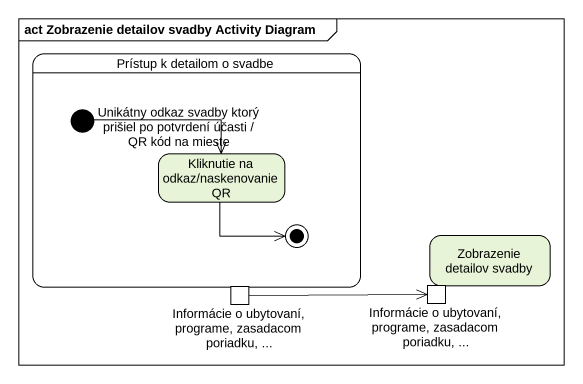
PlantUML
@startuml
mainframe act Zobrazenie detailov svadby Activity Diagram
hide empty description
state "Prístup k detailom o svadbe" as Prístup_k_detailom_o_svadbe {
  state "Unikátny odkaz svadby ktorý prišiel po potvrdení účasti / QR kód na mieste" as Unikátny_odkaz_svadby_ktorý <<start>>
  state "Kliknutie na odkaz/naskenovanie QR" as Kliknutie_na_odkaz
  state "Informácie o ubytovaní, programe, zasadacom poriadku, ..." as Informácie_o_ubytovaní <<outputPin>>
  Kliknutie_na_odkaz --> [*]
}
state "Zobrazenie detailov svadby" as Zobrazenie_detailov_svadby {
  state "Informácie o ubytovaní, programe, zasadacom poriadku, ..." as Informácie_o_ubytovaní_2 <<inputPin>>
}
Unikátny_odkaz_svadby_ktorý -right-> Kliknutie_na_odkaz
Informácie_o_ubytovaní -right-> Informácie_o_ubytovaní_2
@enduml
